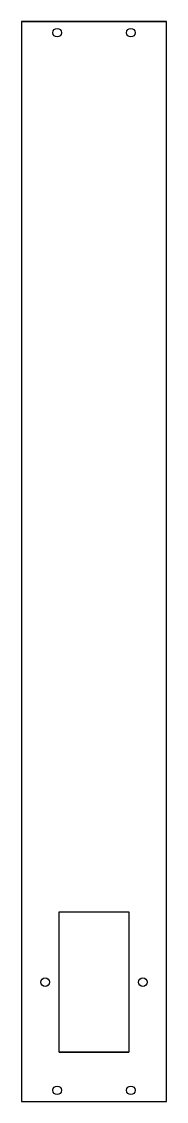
# Model space of a CAD drawing. Header units: millimetres. Extents: x 186 to 245, y -119 to 320.
import ezdxf

# ---------------------------------------------------------------- set-up
doc = ezdxf.new("R2010")
doc.units = ezdxf.units.MM
doc.layers.add('300ZLT_RearElectroPanel_v1', color=254, linetype='Continuous')

msp = doc.modelspace()

# ---------------------------------------------------------------- linework, layer by layer
at = {"layer": '300ZLT_RearElectroPanel_v1'}
for p, q in [((245.31, 319.5, 163.66), (186.31, 319.5, 163.66)), ((186.31, 319.5, 163.66), (186.31, 319.5, 170.01)), ((186.31, 319.5, 170.01), (245.31, 319.5, 170.01)), ((186.31, 319.5, 170.01), (186.31, -119.4, 170.01)), ((186.31, 319.5, 163.66), (186.31, -119.4, 163.66)), ((245.31, 319.5, 170.01), (245.31, 319.5, 163.66)), ((245.31, -119.4, 170.01), (245.31, 319.5, 170.01)), ((245.31, -119.4, 163.66), (245.31, 319.5, 163.66)), ((199.06, 315, 163.66), (199.06, 315, 170.01)), ((229.06, 315, 163.66), (229.06, 315, 170.01)), ((201.56, -99.4, 170.01), (201.56, -42.4, 170.01)), ((201.56, -42.4, 170.01), (230.06, -42.4, 170.01)), ((201.56, -42.4, 163.66), (230.06, -42.4, 163.66)), ((201.56, -42.4, 170.01), (201.56, -42.4, 163.66)), ((201.56, -99.4, 163.66), (201.56, -42.4, 163.66)), ((230.06, -42.4, 170.01), (230.06, -99.4, 170.01)), ((230.06, -42.4, 163.66), (230.06, -42.4, 170.01)), ((230.06, -42.4, 163.66), (230.06, -99.4, 163.66)), ((197.71, -70.9, 170.01), (197.71, -70.9, 163.66)), ((237.41, -70.9, 170.01), (237.41, -70.9, 163.66)), ((230.06, -99.4, 163.66), (201.56, -99.4, 163.66)), ((201.56, -99.4, 163.66), (201.56, -99.4, 170.01)), ((201.56, -99.4, 170.01), (230.06, -99.4, 170.01)), ((230.06, -99.4, 170.01), (230.06, -99.4, 163.66)), ((199.06, -114.9, 163.66), (199.06, -114.9, 170.01)), ((229.06, -114.9, 163.66), (229.06, -114.9, 170.01)), ((186.31, -119.4, 170.01), (245.31, -119.4, 170.01)), ((186.31, -119.4, 163.66), (186.31, -119.4, 170.01)), ((186.31, -119.4, 163.66), (245.31, -119.4, 163.66)), ((245.31, -119.4, 163.66), (245.31, -119.4, 170.01))]:
    msp.add_line(p, q, dxfattribs=at)
for centre in [(200.81, 315, 170.01), (200.81, 315, 163.66), (230.81, 315, 170.01), (230.81, 315, 163.66), (195.96, -70.9, 170.01), (195.96, -70.9, 163.66), (235.66, -70.9, 170.01), (235.66, -70.9, 163.66), (200.81, -114.9, 170.01), (200.81, -114.9, 163.66), (230.81, -114.9, 170.01), (230.81, -114.9, 163.66)]:
    msp.add_circle(centre, 1.75, dxfattribs=at)

doc.saveas('drawing.dxf')
